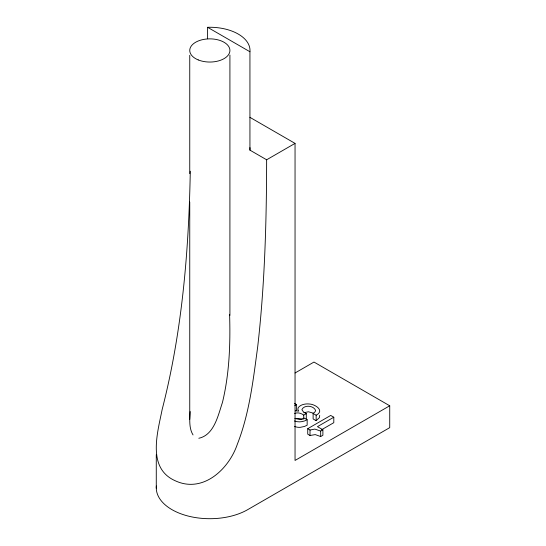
<?xml version="1.0" encoding="UTF-8"?>
<svg xmlns="http://www.w3.org/2000/svg" width="546" height="546" viewBox="0 0 546 546"><rect width="100%" height="100%" fill="white"/><g stroke="black" fill="none" stroke-linecap="round" stroke-linejoin="round"><path stroke-width="0.82" d="M193.031 434.93C188.506 427.62 190.104 418.482 189.749 410.374L189.749 202.068M156.361 485.995A53.563 30.924 0 0 0 187.913 515.997A53.563 30.924 0 0 0 247.707 509.643L389.728 427.648L389.728 405.78L295.045 460.449L295.045 143.386L266.639 159.787C266.523 222.208 264.783 284.746 257.692 346.806C253.248 379.668 249.508 413.226 237.305 444.321C228.842 469.294 202.784 493.761 175.102 480.705C146.819 468.093 157.562 432.698 162.169 409.452C182.139 331.695 188.8 251.317 190.281 171.246M189.749 419.444L190.165 411.534M319.697 415.281L319.403 417.615L316.154 420.686L313.124 418.939L313.124 413.472L314.776 412.155L315.663 410.66C313.991 405.487 304.156 404.463 301.877 409.643L303.392 411.848L306.292 413.643L306.292 419.11M316.154 420.686L316.154 415.219C325.075 410.619 315.083 404.238 309.514 404.02A9.726 5.617 0 0 0 304.572 404.183C301.515 404.566 295.55 407.487 298.737 411.118L295.611 410.804M295.045 372.986L313.984 362.053L389.728 405.78M294.82 405.678L296.608 404.647L296.608 410.114L295.413 410.797M303.733 419.219L303.733 415.117L306.292 413.643M333.797 417.226L317.458 426.658L322.891 429.791L322.891 435.258L320.666 436.541L315.26 434.602L310.012 435.49L307.726 434.172L307.726 428.706L330.705 415.438L333.797 417.226L333.797 422.686L321.546 429.763M307.726 428.706L310.012 430.023L314.858 429.088L320.666 431.074L322.891 429.791M294.553 426.481L296.887 427.129A8.026 4.634 0 0 0 300.505 427.3L304.518 426.44L307.159 425.211L307.159 419.744C303.364 421.935 298.594 422.577 294.458 420.98M303.842 412.783L308.388 411.759L313.288 413.172M294.615 413.561C297.631 412.066 301.18 413.206 303.733 415.117M295.331 418.721L299.201 418.475L302.395 419.724M198.819 438.274C214.271 434.916 218.113 415.185 222.447 402.477C229.416 373.696 230.508 343.823 229.593 314.332M294.874 418.379L299.604 419.533L304.293 418.086L307.159 419.744M207.596 38.78L207.596 27.3L249.938 51.747L249.938 150.143L266.639 159.787M249.891 117.315L295.045 143.386M313.124 413.472L316.154 415.219M294.587 403.48L296.608 404.647M320.666 431.074L320.666 436.541M310.012 430.023L310.012 435.49M229.914 55.071L229.914 315.445M189.749 55.31L189.749 173.662M156.272 454.675L156.272 488.104M249.938 147.584A40.172 23.191 0 0 1 249.938 150.143M207.596 27.3A40.172 23.191 0 0 1 249.938 51.747M198.239 59.923A20.086 11.596 0 0 0 229.832 51.522A20.086 11.596 0 0 0 201.426 39.926A20.086 11.596 0 0 0 198.239 59.923"/></g></svg>
